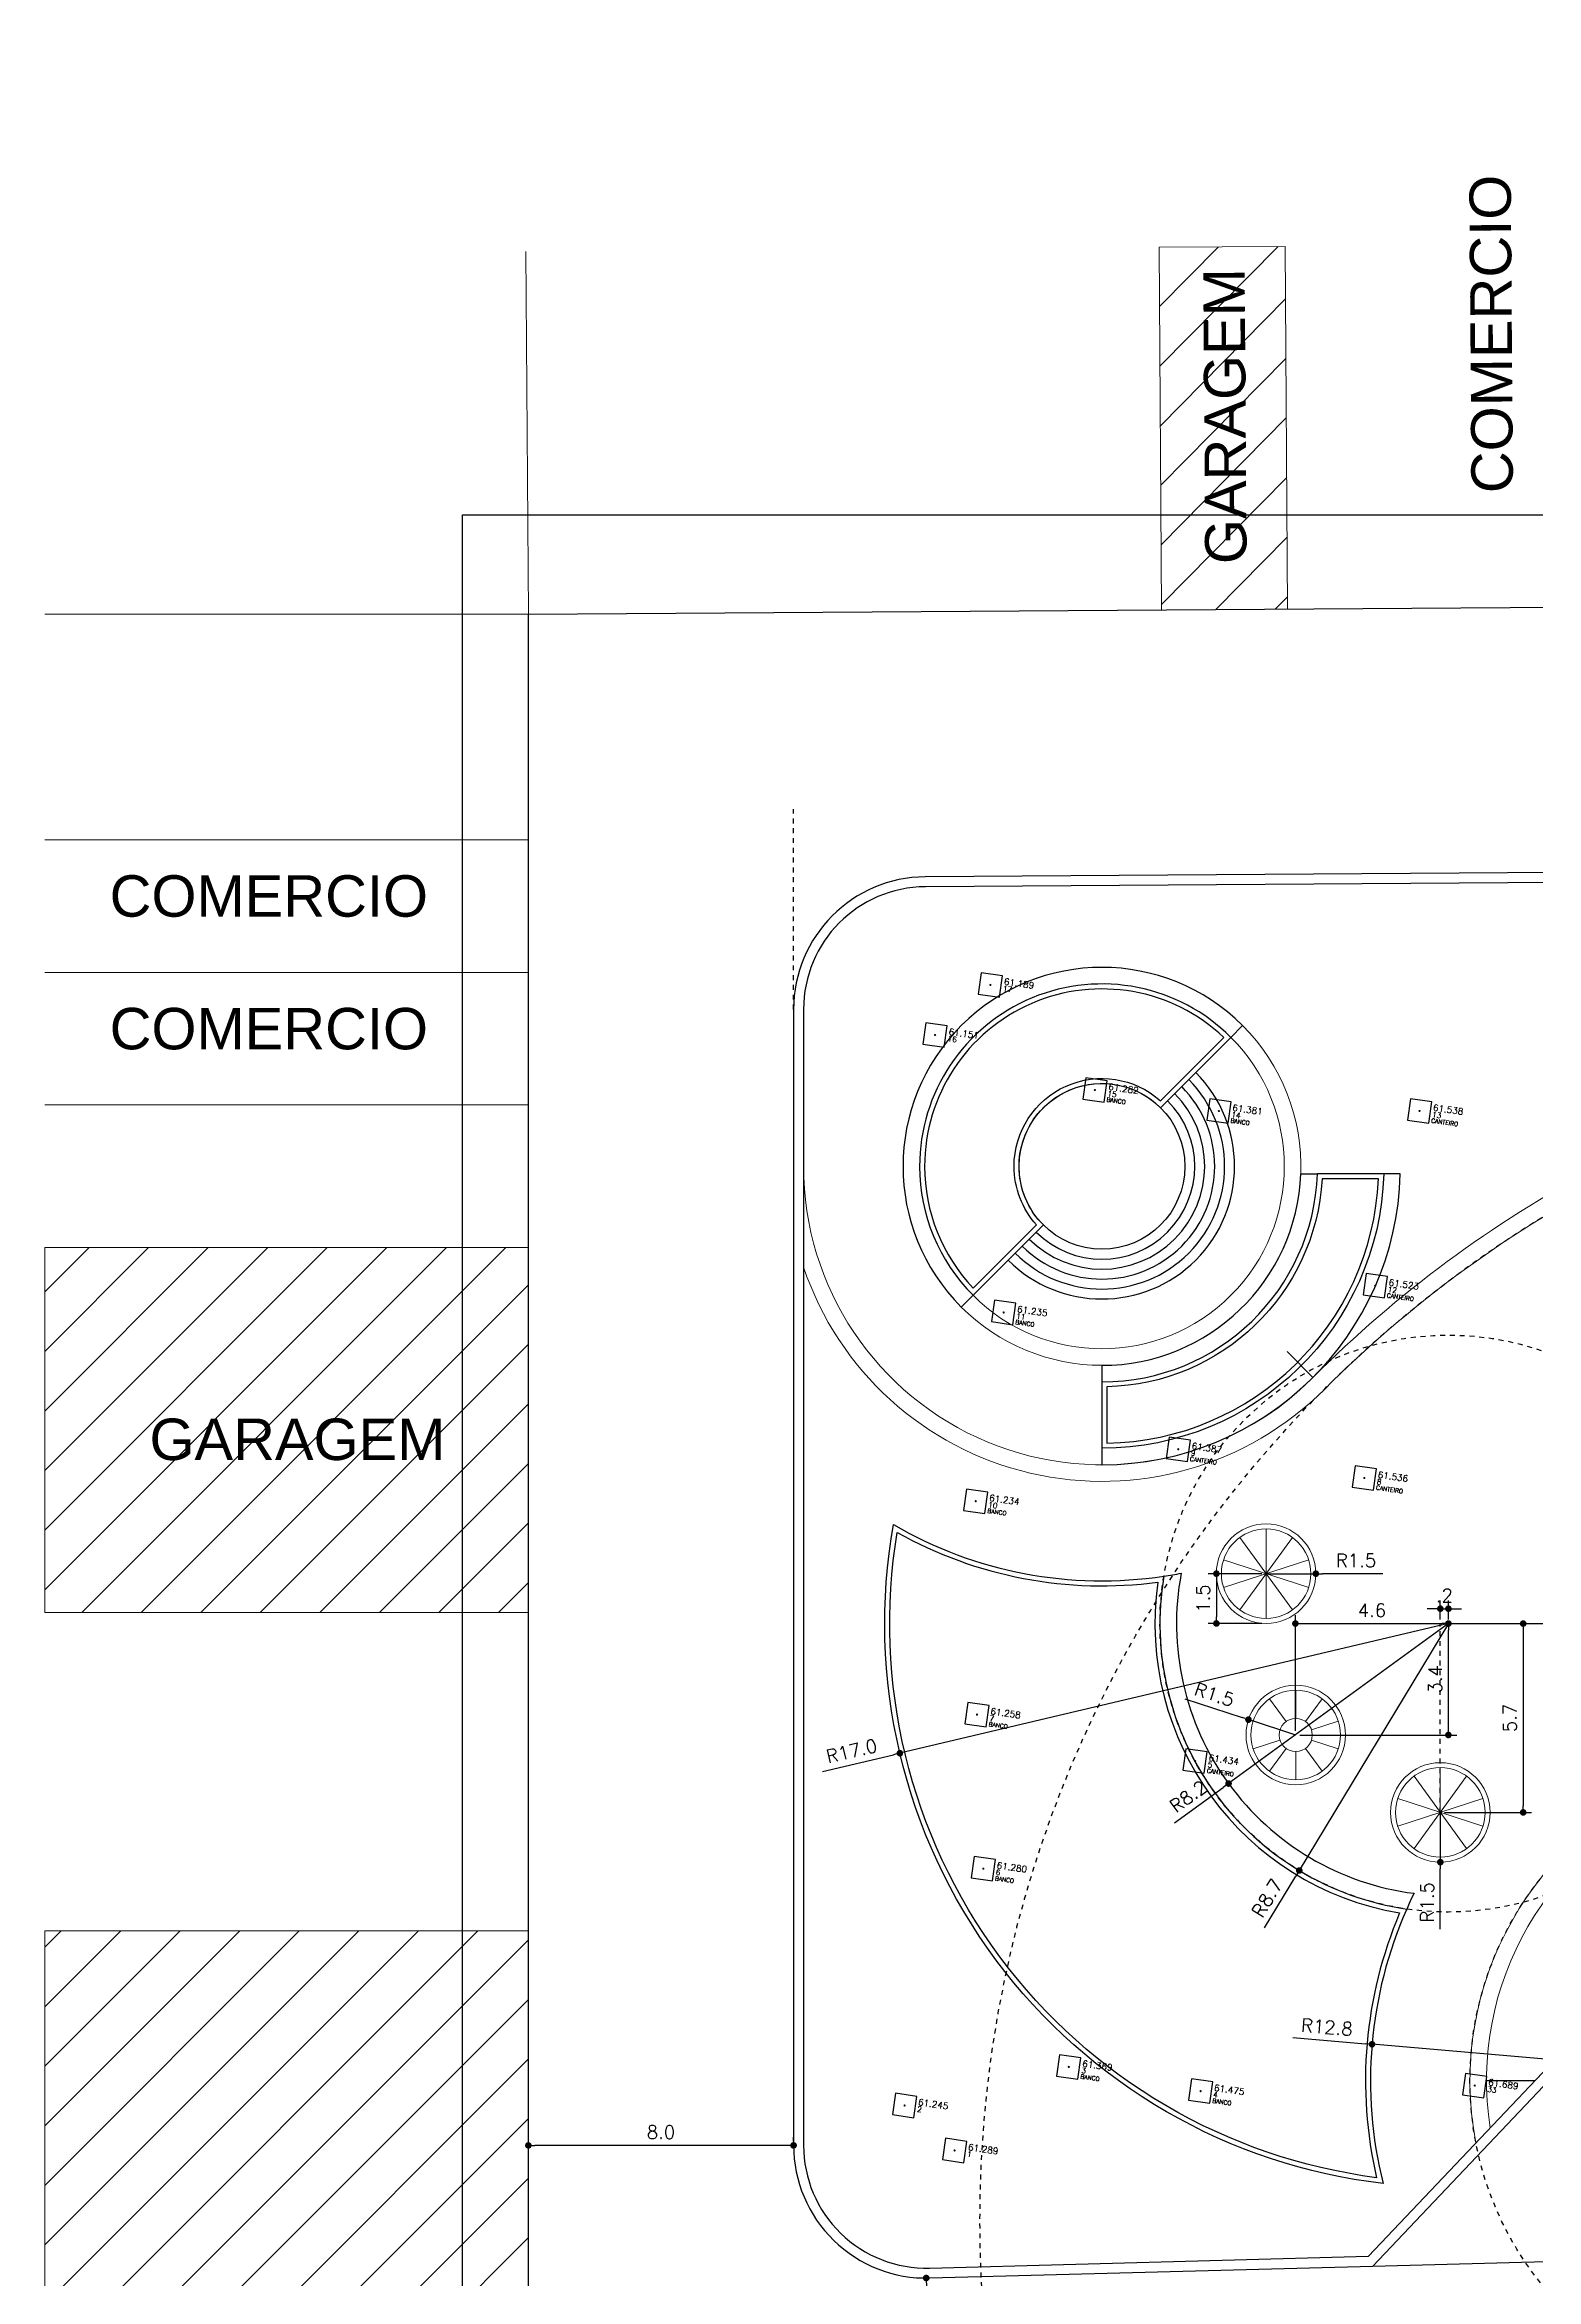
# Model space of a CAD drawing. Extents: x 387222 to 388513, y 9633222 to 9634061.
# Drawn here: x 387722.4 to 387767.3, y 9633325.6 to 9633392.9 of the extents above; entities that cross this region are included whole.
import ezdxf

# ---------------------------------------------------------------- set-up
doc = ezdxf.new("R2010")
doc.units = 0
doc.header["$LTSCALE"] = 0.04921259842519685
doc.header["$PDSIZE"] = -2.5
doc.linetypes.add('ACAD_PROJEÇÃO', pattern=[0.2, 0.1, -0.1])
doc.layers.get('Defpoints').update_dxf_attribs({"color": 8})
for name, color, linetype in [('AI-Cotas', 12, 'Continuous'), ('BANCO', 2, 'Continuous'), ('Camada 1', 7, 'Continuous'), ('MEIO-FIO', 3, 'Continuous'), ('P08', 8, 'Continuous'), ('P2', 2, 'Continuous'), ('PROJEÇÃO', 8, 'ACAD_PROJEÇÃO'), ('PT-COTA', 2, 'Continuous'), ('PT-DESC', 9, 'Continuous'), ('PT-PONTO', 1, 'Continuous')]:
    doc.layers.add(name, color=color, linetype=linetype)
doc.layers.add('ARQ_PISO', color=7, linetype='Continuous', lineweight=13)
doc.layers.add('Layout', color=8, linetype='Continuous', lineweight=13)
doc.styles.add('ROMANS', font='ROMANS.shx')
doc.styles.add('RS200', font='romans.shx', dxfattribs={"height": 0.4})
doc.styles.add('T7', font='arial.ttf')
doc.dimstyles.new('Cota 200', dxfattribs={"dimscale": 0.2, "dimtxt": 0.4, "dimasz": 1, "dimexe": 1.25, "dimexo": 0.625, "dimgap": 1, "dimtad": 1, "dimzin": 4, "dimdsep": 46, "dimtxsty": 'RS200', "dimblk": 'DOT', "dimcen": 0.1, "dimclrt": 2, "dimadec": 0, "dimazin": 0, "dimtfac": 1, "dimtix": 1, "dimtmove": 0, "dimatfit": 3, "dimldrblk": 'DOT', "dimfxl": 1, "dimarcsym": 0})
pattern_1 = [(45, (72.08495355065679, 44.64894174784422), (-0.8980256121069153, 0.8980256121069154), [])]

# ---------------------------------------------------------------- blocks, each defined once
blk = doc.blocks.new('A$C16AF3B07')
at = {"layer": 'Layout'}
h = blk.add_hatch(dxfattribs=at)
h.set_pattern_fill('LINE', color=256, scale=0.4, angle=45, style=0)
h.set_pattern_definition([(45, (57.49700831703376, -18.20105795003474), (-0.8980256121069153, 0.8980256121069154), [])])
h.paths.add_polyline_path([(22.90000041777967, 10.93513705208898), (19.10000041779131, 10.93513705208898), (19.10000041779131, 2.272427082061768e-07), (22.90000041777967, 2.272427082061768e-07)])
for p, q in [((4.177563823759556e-07, 2.272427082061768e-07), (4.177563823759556e-07, 10.93513705208898)), ((19.10000041779131, 2.272427082061768e-07), (19.10000041779131, 10.93513705208898)), ((22.90000041777967, 10.93513705208898), (19.10000041779131, 10.93513705208898)), ((22.90000041777967, 2.272427082061768e-07), (22.90000041777967, 10.93513705208898)), ((87.5100004177657, 2.272427082061768e-07), (4.177563823759556e-07, 2.272427082061768e-07))]:
    blk.add_line(p, q, dxfattribs=at)
at = {"layer": 'Layout', "char_height": 1.25, "width": 15.72225240717143, "attachment_point": 1, "rotation": 90, "style": 'T7'}
for s, insert in [('COMERCIO', (28.46997878997354, 3.451345736160874)), ('GARAGEM', (20.42481514048995, 1.36657103523612))]:
    blk.add_mtext(s, dxfattribs=dict(at, insert=insert))
blk = doc.blocks.new('A$C27F23DB8')
at = {"layer": 'Layout'}
h = blk.add_hatch(dxfattribs=at)
h.set_pattern_fill('LINE', color=256, scale=0.4, angle=45, style=0)
h.set_pattern_definition(pattern_1)
h.paths.add_polyline_path([(-8.418573997914791e-07, 43.74999992549419), (-8.418573997914791e-07, 32.74999992549419), (14.58794565137941, 32.74999992549419), (14.58794565137941, 43.74999992549419)])
h = blk.add_hatch(dxfattribs=at)
h.set_pattern_fill('LINE', color=256, scale=0.4, angle=45, style=0)
h.set_pattern_definition(pattern_1)
h.paths.add_polyline_path([(14.58794565137941, 23.14999992586672), (-8.418573997914791e-07, 23.14999992586672), (-8.418573997914791e-07, -7.450580596923828e-08), (14.58794565137941, -7.450580774559512e-08)])
for p, q in [((-8.418573997914791e-07, 62.84999992512167), (14.58794565137941, 62.84999992512167)), ((14.58794565137941, 62.84999992512167), (14.58794565137941, -7.450580596923828e-08)), ((-8.418573997914791e-07, 56.04999992437661), (14.58794565137941, 56.04999992437661)), ((-8.418573997914791e-07, 52.04999992437661), (14.58794565137941, 52.04999992437661)), ((-8.418573997914791e-07, 48.04999992437661), (14.58794565137941, 48.04999992437661)), ((-8.418573997914791e-07, 43.74999992549419), (14.58794565137941, 43.74999992549419)), ((-8.418573997914791e-07, 43.74999992549419), (-8.418573997914791e-07, 32.74999992549419)), ((-8.418573997914791e-07, 32.74999992549419), (14.58794565137941, 32.74999992549419)), ((-8.418573997914791e-07, 23.14999992586672), (14.58794565137941, 23.14999992586672)), ((-8.418573997914791e-07, 23.14999992586672), (-8.418573997914791e-07, -7.450580596923828e-08)), ((-8.418573997914791e-07, -7.450580596923828e-08), (14.58794565137941, -7.450580596923828e-08))]:
    blk.add_line(p, q, dxfattribs=at)
at = {"layer": 'Layout', "char_height": 1.25, "width": 15.72225240717143, "attachment_point": 1, "style": 'T7'}
for s, insert in [('COMERCIO', (1.958873687661253, 54.97735525295138)), ('COMERCIO', (1.958873687661253, 50.97735525295138)), ('GARAGEM', (3.160352639679331, 38.59256872162223)), ('GARAGEM', (3.160352639679331, 12.04960590042174))]:
    blk.add_mtext(s, dxfattribs=dict(at, insert=insert))
blk = doc.blocks.new('MARCO')
at = {"color": 3}
blk.add_lwpolyline([(-2.5, -2.5), (2.5, -2.5), (2.5, 2.5), (-2.5, 2.5)], close=True, dxfattribs=at)
at = {"color": 1, "const_width": 0.25}
blk.add_lwpolyline([(-0.125, 0, 1), (0.125, 0, 1)], format="xyb", close=True, dxfattribs=at)
blk.add_point((0, 0))
at = {"layer": 'PT-COTA', "style": 'ROMANS'}
blk.add_attdef('COTA', (3.004277220703923, 0.5), '', height=1.5, dxfattribs=at)
at = {"layer": 'PT-DESC', "style": 'ROMANS', "flags": 8}
blk.add_attdef('DESC', (3.004277220703923, -2.3), '', height=1, dxfattribs=at)
at = {"layer": 'PT-PONTO', "style": 'ROMANS'}
blk.add_attdef('PONTO', (3.004277220703923, -1), '', height=1.25, dxfattribs=at)
blk = doc.blocks.new('_Dot')
at = {"color": 0, "linetype": 'ByBlock', "lineweight": -2}
blk.add_line((-0.5, 0), (-1, 0), dxfattribs=at)
at = {"color": 0, "linetype": 'ByBlock', "const_width": 0.5}
blk.add_lwpolyline([(-0.25, 0, 1), (0.25, 0, 1)], format="xyb", close=True, dxfattribs=at)
blk = doc.blocks.new('*D54')
at = {"layer": 'AI-Cotas', "color": 0, "lineweight": -2, "transparency": 16777216}
for p, q in [((387759.9969445156, 9633332.84423388), (387762.1887988356, 9633332.655092029)), ((387775.1406652734, 9633331.537435634), (387762.3880583193, 9633332.637897315))]:
    blk.add_line(p, q, dxfattribs=at)
at = {"layer": 'Defpoints', "color": 0, "transparency": 16777216}
for p in [(387762.3880583193, 9633332.637897315), (387775.1406652734, 9633331.537435634)]:
    blk.add_point(p, dxfattribs=at)
at = {"layer": 'AI-Cotas', "color": 0, "lineweight": -2, "transparency": 16777216, "xscale": 0.2, "yscale": 0.2, "zscale": 0.2, "rotation": 355.0679887973344}
blk.add_blockref('_Dot', (387762.3880583193, 9633332.637897315), dxfattribs=at)
at = {"layer": 'AI-Cotas', "color": 2, "transparency": 16777216, "insert": (387761.0276313612, 9633333.156779278), "char_height": 0.4, "attachment_point": 5, "rotation": 355.06798879733435, "style": 'RS200'}
blk.add_mtext('R12.8', dxfattribs=at)
blk = doc.blocks.new('*D55')
at = {"layer": 'AI-Cotas', "color": 0, "lineweight": -2, "transparency": 16777216}
for p, q in [((387764.6917007593, 9633345.325442793), (387773.3917007612, 9633345.325442784)), ((387775.4107483803, 9633345.325442782), (387773.5917007612, 9633345.325442784))]:
    blk.add_line(p, q, dxfattribs=at)
at = {"layer": 'Defpoints', "color": 0, "transparency": 16777216}
for p in [(387764.6917007593, 9633345.325442793), (387773.3917007612, 9633345.325442784)]:
    blk.add_point(p, dxfattribs=at)
at = {"layer": 'AI-Cotas', "color": 0, "lineweight": -2, "transparency": 16777216, "xscale": 0.2, "yscale": 0.2, "zscale": 0.2, "rotation": 179.9999999386657}
blk.add_blockref('_Dot', (387773.3917007612, 9633345.325442784), dxfattribs=at)
at = {"layer": 'AI-Cotas', "color": 2, "transparency": 16777216, "insert": (387774.6012245712, 9633345.725442782), "char_height": 0.4, "attachment_point": 5, "rotation": 359.99999993866567, "style": 'RS200'}
blk.add_mtext('R8.7', dxfattribs=at)
blk = doc.blocks.new('*D56')
at = {"layer": 'AI-Cotas', "color": 0, "lineweight": -2, "transparency": 16777216}
for p, q in [((387764.6917007687, 9633345.325442791), (387758.0609722305, 9633340.501187485)), ((387756.4283189811, 9633339.313333683), (387757.8992471443, 9633340.383522721))]:
    blk.add_line(p, q, dxfattribs=at)
at = {"layer": 'Defpoints', "color": 0, "transparency": 16777216}
for p in [(387764.6917007687, 9633345.325442791), (387758.0609722305, 9633340.501187485)]:
    blk.add_point(p, dxfattribs=at)
at = {"layer": 'AI-Cotas', "color": 0, "lineweight": -2, "transparency": 16777216, "xscale": 0.2, "yscale": 0.2, "zscale": 0.2, "rotation": 36.03815117523933}
blk.add_blockref('_Dot', (387758.0609722305, 9633340.501187485), dxfattribs=at)
at = {"layer": 'AI-Cotas', "color": 2, "transparency": 16777216, "insert": (387756.8475909941, 9633340.113045992), "char_height": 0.4, "attachment_point": 5, "rotation": 36.03815117523933, "style": 'RS200'}
blk.add_mtext('R8.2', dxfattribs=at)
blk = doc.blocks.new('*D57')
at = {"layer": 'AI-Cotas', "color": 0, "lineweight": -2, "transparency": 16777216}
for p, q in [((387764.6917007654, 9633345.325442763), (387760.1936193327, 9633337.878479408)), ((387759.1497296062, 9633336.150229562), (387760.0902151619, 9633337.707284847))]:
    blk.add_line(p, q, dxfattribs=at)
at = {"layer": 'Defpoints', "color": 0, "transparency": 16777216}
for p in [(387764.6917007654, 9633345.325442763), (387760.1936193327, 9633337.878479408)]:
    blk.add_point(p, dxfattribs=at)
at = {"layer": 'AI-Cotas', "color": 0, "lineweight": -2, "transparency": 16777216, "xscale": 0.2, "yscale": 0.2, "zscale": 0.2, "rotation": 58.86737234253604}
blk.add_blockref('_Dot', (387760.1936193327, 9633337.878479408), dxfattribs=at)
at = {"layer": 'AI-Cotas', "color": 2, "transparency": 16777216, "insert": (387759.2258811775, 9633337.049968267), "char_height": 0.4, "attachment_point": 5, "rotation": 58.86737234253604, "style": 'RS200'}
blk.add_mtext('R8.7', dxfattribs=at)
blk = doc.blocks.new('*D58')
at = {"layer": 'AI-Cotas', "color": 0, "lineweight": -2, "transparency": 16777216}
for p, q in [((387764.6917007598, 9633345.325442772), (387748.1473023412, 9633341.416110232)), ((387745.8116225642, 9633340.864204463), (387747.9526623599, 9633341.370118085))]:
    blk.add_line(p, q, dxfattribs=at)
at = {"layer": 'Defpoints', "color": 0, "transparency": 16777216}
for p in [(387764.6917007598, 9633345.325442772), (387748.1473023412, 9633341.416110232)]:
    blk.add_point(p, dxfattribs=at)
at = {"layer": 'AI-Cotas', "color": 0, "lineweight": -2, "transparency": 16777216, "xscale": 0.2, "yscale": 0.2, "zscale": 0.2, "rotation": 13.29476021509284}
blk.add_blockref('_Dot', (387748.1473023412, 9633341.416110232), dxfattribs=at)
at = {"layer": 'AI-Cotas', "color": 2, "transparency": 16777216, "insert": (387746.6928381762, 9633341.483445164), "char_height": 0.4, "attachment_point": 5, "rotation": 13.29476021509284, "style": 'RS200'}
blk.add_mtext('R17.0', dxfattribs=at)
blk = doc.blocks.new('*D59')
at = {"layer": 'AI-Cotas', "color": 0, "lineweight": -2, "transparency": 16777216}
for p, q in [((387764.8167007612, 9633345.32544276), (387764.9417007614, 9633345.32544276)), ((387764.6917007614, 9633342.165096158), (387764.6917007614, 9633345.12544276)), ((387760.2125645138, 9633341.965096159), (387764.9417007614, 9633341.965096159))]:
    blk.add_line(p, q, dxfattribs=at)
at = {"layer": 'Defpoints', "color": 0, "transparency": 16777216}
for p in [(387764.6917007612, 9633345.32544276), (387764.6917007614, 9633345.32544276), (387760.0875645138, 9633341.965096159)]:
    blk.add_point(p, dxfattribs=at)
at = {"layer": 'AI-Cotas', "color": 0, "lineweight": -2, "transparency": 16777216, "xscale": 0.2, "yscale": 0.2, "zscale": 0.2}
for p, rotation in [((387764.6917007614, 9633345.32544276), 90), ((387764.6917007614, 9633341.965096159), 270)]:
    blk.add_blockref('_Dot', p, dxfattribs=dict(at, rotation=rotation))
at = {"layer": 'AI-Cotas', "color": 2, "transparency": 16777216, "insert": (387764.2917007598, 9633343.64526946), "char_height": 0.4, "attachment_point": 5, "rotation": 90, "style": 'RS200'}
blk.add_mtext('3.4', dxfattribs=at)
blk = doc.blocks.new('*D60')
at = {"layer": 'AI-Cotas', "color": 0, "lineweight": -2, "transparency": 16777216}
for p, q in [((387764.8167007312, 9633345.325442763), (387767.1982935452, 9633345.325442763)), ((387766.9482935452, 9633345.125442764), (387766.9482935452, 9633339.830642262)), ((387764.5732935452, 9633339.630642263), (387767.1982935452, 9633339.630642263))]:
    blk.add_line(p, q, dxfattribs=at)
at = {"layer": 'Defpoints', "color": 0, "transparency": 16777216}
for p in [(387764.6917007312, 9633345.325442763), (387764.4482935452, 9633339.630642263), (387766.9482935452, 9633339.630642263)]:
    blk.add_point(p, dxfattribs=at)
at = {"layer": 'AI-Cotas', "color": 0, "lineweight": -2, "transparency": 16777216, "xscale": 0.2, "yscale": 0.2, "zscale": 0.2}
for p, rotation in [((387766.9482935452, 9633345.325442763), 90), ((387766.9482935452, 9633339.630642263), 270)]:
    blk.add_blockref('_Dot', p, dxfattribs=dict(at, rotation=rotation))
at = {"layer": 'AI-Cotas', "color": 2, "transparency": 16777216, "insert": (387766.5482935436, 9633342.478042513), "char_height": 0.4, "attachment_point": 5, "rotation": 90, "style": 'RS200'}
blk.add_mtext('5.7', dxfattribs=at)
blk = doc.blocks.new('*D62')
at = {"layer": 'AI-Cotas', "color": 0, "lineweight": -2, "transparency": 16777216}
for p, q in [((387759.1938439841, 9633346.829959601), (387760.6938439839, 9633346.8299596)), ((387762.712891603, 9633346.829959597), (387760.8938439839, 9633346.8299596))]:
    blk.add_line(p, q, dxfattribs=at)
at = {"layer": 'Defpoints', "color": 0, "transparency": 16777216}
for p in [(387759.1938439841, 9633346.829959601), (387760.6938439839, 9633346.8299596)]:
    blk.add_point(p, dxfattribs=at)
at = {"layer": 'AI-Cotas', "color": 0, "lineweight": -2, "transparency": 16777216, "xscale": 0.2, "yscale": 0.2, "zscale": 0.2, "rotation": 179.9999999288522}
blk.add_blockref('_Dot', (387760.6938439839, 9633346.8299596), dxfattribs=at)
at = {"layer": 'AI-Cotas', "color": 2, "transparency": 16777216, "insert": (387761.903367794, 9633347.229959598), "char_height": 0.4, "attachment_point": 5, "rotation": 359.9999999288522, "style": 'RS200'}
blk.add_mtext('R1.5', dxfattribs=at)
blk = doc.blocks.new('*D63')
at = {"layer": 'AI-Cotas', "color": 0, "lineweight": -2, "transparency": 16777216}
for p, q in [((387756.7407513438, 9633343.052541673), (387758.4707684363, 9633342.490425048)), ((387760.0875645145, 9633341.96509616), (387758.6609797399, 9633342.42862165))]:
    blk.add_line(p, q, dxfattribs=at)
at = {"layer": 'Defpoints', "color": 0, "transparency": 16777216}
for p in [(387758.6609797399, 9633342.42862165), (387760.0875645145, 9633341.96509616)]:
    blk.add_point(p, dxfattribs=at)
at = {"layer": 'AI-Cotas', "color": 0, "lineweight": -2, "transparency": 16777216, "xscale": 0.2, "yscale": 0.2, "zscale": 0.2, "rotation": 342.0000000962701}
blk.add_blockref('_Dot', (387758.6609797399, 9633342.42862165), dxfattribs=at)
at = {"layer": 'AI-Cotas', "color": 2, "transparency": 16777216, "insert": (387757.6342610354, 9633343.182807667), "char_height": 0.4, "attachment_point": 5, "rotation": 342.00000009627007, "style": 'RS200'}
blk.add_mtext('R1.5', dxfattribs=at)
blk = doc.blocks.new('*D64')
at = {"layer": 'AI-Cotas', "color": 0, "lineweight": -2, "transparency": 16777216}
for p, q in [((387764.4482935454, 9633339.630642265), (387764.4482935452, 9633338.130642263)), ((387764.4482935452, 9633336.111594643), (387764.4482935452, 9633337.930642264))]:
    blk.add_line(p, q, dxfattribs=at)
at = {"layer": 'Defpoints', "color": 0, "transparency": 16777216}
for p in [(387764.4482935454, 9633339.630642265), (387764.4482935452, 9633338.130642263)]:
    blk.add_point(p, dxfattribs=at)
at = {"layer": 'AI-Cotas', "color": 0, "lineweight": -2, "transparency": 16777216, "xscale": 0.2, "yscale": 0.2, "zscale": 0.2, "rotation": 90}
blk.add_blockref('_Dot', (387764.4482935452, 9633338.130642263), dxfattribs=at)
at = {"layer": 'AI-Cotas', "color": 2, "transparency": 16777216, "insert": (387764.0482935436, 9633336.921118453), "char_height": 0.4, "attachment_point": 5, "rotation": 90, "style": 'RS200'}
blk.add_mtext('R1.5', dxfattribs=at)
blk = doc.blocks.new('*D65')
at = {"layer": 'AI-Cotas', "color": 0, "lineweight": -2, "transparency": 16777216}
for p, q in [((387760.0775314929, 9633342.093356088), (387760.0775314929, 9633345.575442784)), ((387760.2775314929, 9633345.325442784), (387764.4917007312, 9633345.325442784)), ((387764.6917007312, 9633345.450442763), (387764.6917007312, 9633345.575442784))]:
    blk.add_line(p, q, dxfattribs=at)
at = {"layer": 'Defpoints', "color": 0, "transparency": 16777216}
for p in [(387764.6917007312, 9633345.325442763), (387764.6917007312, 9633345.325442784), (387760.0775314929, 9633341.968356088)]:
    blk.add_point(p, dxfattribs=at)
at = {"layer": 'AI-Cotas', "color": 0, "lineweight": -2, "transparency": 16777216, "xscale": 0.2, "yscale": 0.2, "zscale": 0.2, "rotation": 180}
blk.add_blockref('_Dot', (387760.0775314929, 9633345.325442784), dxfattribs=at)
at = {"layer": 'AI-Cotas', "color": 0, "lineweight": -2, "transparency": 16777216, "xscale": 0.2, "yscale": 0.2, "zscale": 0.2}
blk.add_blockref('_Dot', (387764.6917007312, 9633345.325442784), dxfattribs=at)
at = {"layer": 'AI-Cotas', "color": 2, "transparency": 16777216, "insert": (387762.3846161121, 9633345.725442784), "char_height": 0.4, "attachment_point": 5, "style": 'RS200'}
blk.add_mtext('4.6', dxfattribs=at)
blk = doc.blocks.new('*D66')
at = {"layer": 'AI-Cotas', "color": 0, "lineweight": -2, "transparency": 16777216}
for p, q in [((387759.0688439839, 9633346.829959597), (387757.4438439839, 9633346.829959597)), ((387757.6938439839, 9633346.629959598), (387757.6938439839, 9633345.529959599)), ((387759.0688439839, 9633345.3299596), (387757.4438439839, 9633345.3299596))]:
    blk.add_line(p, q, dxfattribs=at)
at = {"layer": 'Defpoints', "color": 0, "transparency": 16777216}
for p in [(387759.1938439839, 9633346.829959597), (387757.6938439839, 9633345.3299596), (387759.1938439839, 9633345.3299596)]:
    blk.add_point(p, dxfattribs=at)
at = {"layer": 'AI-Cotas', "color": 0, "lineweight": -2, "transparency": 16777216, "xscale": 0.2, "yscale": 0.2, "zscale": 0.2}
for p, rotation in [((387757.6938439839, 9633346.829959597), 90), ((387757.6938439839, 9633345.3299596), 270)]:
    blk.add_blockref('_Dot', p, dxfattribs=dict(at, rotation=rotation))
at = {"layer": 'AI-Cotas', "color": 2, "transparency": 16777216, "insert": (387757.2938439823, 9633346.079959597), "char_height": 0.4, "attachment_point": 5, "rotation": 90, "style": 'RS200'}
blk.add_mtext('1.5', dxfattribs=at)
blk = doc.blocks.new('*D67')
at = {"layer": 'AI-Cotas', "color": 0, "lineweight": -2, "transparency": 16777216}
for p, q in [((387764.4482935454, 9633345.450442784), (387764.4482935454, 9633346.023862518)), ((387764.6917008465, 9633345.450442793), (387764.6917008465, 9633346.023862518)), ((387764.2482935454, 9633345.773862518), (387764.0482935454, 9633345.773862518)), ((387764.4482935454, 9633345.773862518), (387764.6917008465, 9633345.773862518)), ((387764.8917008466, 9633345.773862518), (387765.0917008466, 9633345.773862518))]:
    blk.add_line(p, q, dxfattribs=at)
at = {"layer": 'Defpoints', "color": 0, "transparency": 16777216}
for p in [(387764.4482935454, 9633345.325442784), (387764.6917008465, 9633345.773862518), (387764.6917008465, 9633345.325442793)]:
    blk.add_point(p, dxfattribs=at)
at = {"layer": 'AI-Cotas', "color": 0, "lineweight": -2, "transparency": 16777216, "xscale": 0.2, "yscale": 0.2, "zscale": 0.2}
blk.add_blockref('_Dot', (387764.4482935454, 9633345.773862518), dxfattribs=at)
at = {"layer": 'AI-Cotas', "color": 0, "lineweight": -2, "transparency": 16777216, "xscale": 0.2, "yscale": 0.2, "zscale": 0.2, "rotation": 180}
blk.add_blockref('_Dot', (387764.6917008465, 9633345.773862518), dxfattribs=at)
at = {"layer": 'AI-Cotas', "color": 2, "transparency": 16777216, "insert": (387764.569997196, 9633346.173862519), "char_height": 0.4, "attachment_point": 5, "style": 'RS200'}
blk.add_mtext('.2', dxfattribs=at)
blk = doc.blocks.new('*D75')
at = {"layer": 'AI-Cotas', "color": 0, "lineweight": -2, "transparency": 16777216}
for p, q in [((387748.8177814982, 9633325.586174093), (387748.6928267479, 9633325.582810998)), ((387748.9481171993, 9633325.389609586), (387749.1526322962, 9633317.790913306)), ((387749.0330584972, 9633317.587622613), (387748.9081037468, 9633317.584259517))]:
    blk.add_line(p, q, dxfattribs=at)
at = {"layer": 'Defpoints', "color": 0, "transparency": 16777216}
for p in [(387748.9427362484, 9633325.589537187), (387749.1580132474, 9633317.590985706), (387749.1580132472, 9633317.590985706)]:
    blk.add_point(p, dxfattribs=at)
at = {"layer": 'AI-Cotas', "color": 0, "lineweight": -2, "transparency": 16777216, "xscale": 0.2, "yscale": 0.2, "zscale": 0.2}
for p, rotation in [((387748.9427362483, 9633325.589537187), 91.54171495478701), ((387749.1580132472, 9633317.590985706), 271.541714954787)]:
    blk.add_blockref('_Dot', p, dxfattribs=dict(at, rotation=rotation))
at = {"layer": 'AI-Cotas', "color": 2, "transparency": 16777216, "insert": (387749.450229948, 9633321.601023348), "char_height": 0.4, "attachment_point": 5, "rotation": 271.54171495478704, "style": 'RS200'}
blk.add_mtext('8.0', dxfattribs=at)
blk = doc.blocks.new('*D78')
at = {"layer": 'AI-Cotas', "color": 0, "lineweight": -2, "transparency": 16777216}
for p, q in [((387736.9427362485, 9633329.714537188), (387736.9427362485, 9633329.839537188)), ((387744.9427362485, 9633329.714537188), (387744.9427362485, 9633329.839537188)), ((387744.7427362485, 9633329.589537188), (387737.1427362485, 9633329.589537188))]:
    blk.add_line(p, q, dxfattribs=at)
at = {"layer": 'Defpoints', "color": 0, "transparency": 16777216}
for p in [(387736.9427362485, 9633329.589537188), (387736.9427362485, 9633329.589537188), (387744.9427362485, 9633329.589537188)]:
    blk.add_point(p, dxfattribs=at)
at = {"layer": 'AI-Cotas', "color": 0, "lineweight": -2, "transparency": 16777216, "xscale": 0.2, "yscale": 0.2, "zscale": 0.2, "rotation": 180}
blk.add_blockref('_Dot', (387736.9427362485, 9633329.589537188), dxfattribs=at)
at = {"layer": 'AI-Cotas', "color": 0, "lineweight": -2, "transparency": 16777216, "xscale": 0.2, "yscale": 0.2, "zscale": 0.2}
blk.add_blockref('_Dot', (387744.9427362485, 9633329.589537188), dxfattribs=at)
at = {"layer": 'AI-Cotas', "color": 2, "transparency": 16777216, "insert": (387740.9427362485, 9633329.989537189), "char_height": 0.4, "attachment_point": 5, "style": 'RS200'}
blk.add_mtext('8.0', dxfattribs=at)

msp = doc.modelspace()

# ---------------------------------------------------------------- linework, layer by layer
msp.add_lwpolyline([(387858.9517112991, 9633314.76413763), (387734.9517112991, 9633314.76413763), (387734.9517112991, 9633378.76413763), (387858.9517112991, 9633378.76413763)], close=True)
for p in [(387750.8788740963, 9633364.585239593, 61.1884766), (387749.2107083052, 9633363.075021878), (387754.0290647594, 9633361.416133666, 61.2819939), (387757.7686596324, 9633360.782432197, 61.3812141), (387763.8207813578, 9633360.784702813, 61.5383186), (387762.4839984009, 9633355.511059972, 61.5228653), (387751.278937357, 9633354.706507938, 61.2350883), (387756.543101083, 9633350.582503617, 61.386631), (387762.155881509, 9633349.714789541, 61.5355034), (387750.4357407303, 9633349.015509108, 61.2338867), (387750.4730865019, 9633342.581694175, 61.258255), (387757.053403042, 9633341.179005766, 61.4342003), (387750.6620510586, 9633337.933253268, 61.2801247), (387753.2429870761, 9633331.957249999, 61.3691101), (387757.2191449811, 9633331.225403883, 61.4748306), (387765.4864407247, 9633331.393654954, 61.6888351), (387748.2909085108, 9633330.792214511), (387749.7977775966, 9633329.435484717, 61.2887077)]:
    msp.add_point(p)
at = {"layer": 'AI-Cotas'}
msp.add_lwpolyline([(387759.8288798211, 9633353.527306337), (387760.6068376179, 9633352.74962922)], dxfattribs=at)
at = {"layer": 'ARQ_PISO'}
for points in [[(387769.1830910738, 9633359.091194296, 0.07448304617462603), (387760.606697279, 9633352.74948888, -0.6681786379192679), (387745.2427362483, 9633359.113449913)], [(387769.5064473966, 9633358.696602441, 0.07519543536776173), (387760.9602506695, 9633352.395935489, -0.5561830579717777), (387745.242736248, 9633356.072068648, -0.5561830579717777)]]:
    msp.add_lwpolyline(points, format="xyb", dxfattribs=at)
for points in [[(387758.4003338933, 9633347.92213254), (387759.9873540745, 9633345.737786656)], [(387758.4003338933, 9633345.737786656), (387759.9873540745, 9633347.92213254)], [(387759.1938439839, 9633348.179959599), (387759.1938439839, 9633345.479959598)], [(387757.9099176869, 9633347.247132542), (387760.4777702809, 9633346.412786657)], [(387757.9099176869, 9633346.412786657), (387760.4777702809, 9633347.247132542)], [(387760.0875645138, 9633342.465096157), (387760.0875645138, 9633343.315096159)], [(387759.7936718877, 9633342.369604656), (387759.2940544232, 9633343.057269102)], [(387760.38145714, 9633342.369604656), (387760.8810746045, 9633343.057269102)], [(387759.6120362557, 9633342.119604656), (387758.8036382169, 9633342.382269101)], [(387759.6120362557, 9633341.810587661), (387758.8036382169, 9633341.547923217)], [(387760.563092772, 9633342.119604656), (387761.3714908108, 9633342.382269101)], [(387760.563092772, 9633341.810587661), (387761.3714908108, 9633341.547923217)], [(387759.7936718877, 9633341.560587661), (387759.2940544232, 9633340.872923216)], [(387760.0875645138, 9633341.465096159), (387760.0875645138, 9633340.615096157)], [(387760.38145714, 9633341.560587661), (387760.8810746045, 9633340.872923216)], [(387763.6547834546, 9633340.722815206), (387765.2418036358, 9633338.53846932)], [(387763.6547834546, 9633338.53846932), (387765.2418036358, 9633340.722815206)], [(387764.4482935452, 9633340.980642263), (387764.4482935452, 9633338.280642264)], [(387763.1643672482, 9633340.047815206), (387765.7322198422, 9633339.21346932)], [(387763.1643672482, 9633339.21346932), (387765.7322198422, 9633340.047815206)]]:
    msp.add_lwpolyline(points, dxfattribs=at)
for centre, radius in [((387759.1938439839, 9633346.8299596), 1.500000000000001), ((387759.1938439839, 9633346.8299596), 1.35), ((387760.0875645138, 9633341.965096159), 1.5), ((387760.0875645138, 9633341.965096159), 1.35), ((387760.0875645138, 9633341.965096159), 0.5), ((387764.4482935452, 9633339.630642263), 1.5), ((387764.4482935452, 9633339.630642263), 1.35)]:
    msp.add_circle(centre, radius, dxfattribs=at)
for centre, radius, start, end in [((387754.2427362486, 9633359.113449909), 6, 357.8424442292323, 45.00000000589583), ((387754.2427362486, 9633359.113449909), 5.5, 225.0000000064315, 45.00000000514527), ((387754.2427362486, 9633359.113449909), 6, 225.0000000035376, 269.9999999988883), ((387775.1406652737, 9633331.53743565), 9.8, 109.9759338508622, 191.0258320060262), ((387775.1406652737, 9633331.53743565), 9.3, 111.0997273364455, 188.7957687012046)]:
    msp.add_arc(centre, radius, start, end, dxfattribs=at)
at = {"layer": 'BANCO'}
msp.add_lwpolyline([(387758.1318235442, 9633363.002537206), (387758.4853769353, 9633363.356090596, 0.9999999999794204), (387750.0000955621, 9633354.870809222), (387750.35116134, 9633355.221874999)], format="xyb", dxfattribs=at)
msp.add_lwpolyline([(387754.2427362485, 9633350.613449909), (387754.2427362485, 9633350.11344991), (387754.2427362485, 9633350.113449909, 0.4068806126707158), (387763.2399011257, 9633358.887564592), (387762.7397342964, 9633358.887564592, -0.4064503358100088)], format="xyb", close=True, dxfattribs=at)
for points in [[(387760.2384827262, 9633358.88756459), (387760.7388101262, 9633358.88756459)], [(387754.2427362485, 9633353.113449909), (387754.2427362485, 9633352.613449909)]]:
    msp.add_lwpolyline(points, dxfattribs=at)
for centre, radius, start, end in [((387754.2427362486, 9633359.113449909), 6, 269.9999999988883, 357.8424442292323), ((387754.2427362486, 9633359.113449909), 6.5, 269.9999999989738, 358.0084797181881), ((387754.2427362468, 9633359.11344991), 12.50000000044193, 278.5898201714618, 281.0267667143294), ((387764.6917007618, 9633345.32544278), 8.200000000843504, 169.3261907218425, 262.7501115621944), ((387775.1406652759, 9633331.53743565), 12.80000000158213, 153.7885770614756, 159.8069288535467)]:
    msp.add_arc(centre, radius, start, end, dxfattribs=at)
at = {"layer": 'Camada 1'}
msp.add_lwpolyline([(387767.2975824758, 9633331.53743566), (387765.8406652737, 9633331.53743566)], dxfattribs=at)
at = {"layer": 'MEIO-FIO'}
for points in [[(387736.9427362485, 9633301.304733546), (387736.9427362485, 9633375.764076395), (387828.7119791617, 9633376.390194306, 0.3682865989644854), (387832.638275089, 9633379.782519387), (387834.6600133583, 9633392.938141175)], [(387833.4427362485, 9633353.394900776), (387833.4427362485, 9633364.394900778, 0.4162132811291851), (387829.4154459137, 9633368.394807681), (387748.9154459137, 9633367.845576912, 0.4122166672577791), (387744.9427362485, 9633363.845670009), (387744.9427362485, 9633329.589537188, 0.4221168745665058), (387749.0503552658, 9633325.590985183), (387762.417027701, 9633325.950742451)], [(387833.1427362485, 9633353.694900777), (387833.1427362485, 9633364.394900778, 0.4162132811301987), (387829.4174926889, 9633368.094814664), (387748.9174926889, 9633367.545583894, 0.4122166672672322), (387745.2427362485, 9633363.845670009), (387745.2427362485, 9633329.589537188, 0.4221168746638395), (387749.0422838395, 9633325.890876582), (387762.2847371891, 9633326.24729056)], [(387804.4088839561, 9633327.381040793), (387801.3623442382, 9633330.267886423), (387803.0819099253, 9633332.082574783), (387800.8316963575, 9633334.214836236), (387799.1121306705, 9633332.400147874), (387797.2974423093, 9633334.119713562), (387795.5778766223, 9633332.305025201), (387793.7631882612, 9633334.024590887), (387792.0436225741, 9633332.209902527), (387790.2289342131, 9633333.929468215), (387784.519976132, 9633327.904702855, -0.414213562373107), (387782.1166833792, 9633327.840019437), (387780.1568199493, 9633329.69715038), (387781.8763856363, 9633331.51183874), (387779.6261720686, 9633333.644100191), (387777.9066063815, 9633331.82941183), (387776.0919180205, 9633333.548977518), (387774.3723523334, 9633331.734289156), (387772.5576639723, 9633333.453854844), (387770.8380982852, 9633331.639166482), (387769.0234099241, 9633333.35873217), (387762.2847371898, 9633326.24729056)], [(387804.2927362958, 9633327.0778061), (387800.9382337524, 9633330.256471701), (387802.6577994394, 9633332.071160063), (387800.8431110784, 9633333.79072575), (387799.1235453913, 9633331.976037389), (387797.3088570302, 9633333.695603076), (387795.5892913432, 9633331.880914714), (387793.7746029821, 9633333.600480402), (387792.055037295, 9633331.785792042), (387790.2403489339, 9633333.505357727), (387784.7377387353, 9633327.698354973, -0.4142135623731084), (387781.9103354968, 9633327.622256834), (387779.7327094635, 9633329.685735658), (387781.4522751506, 9633331.500424018), (387779.6375867895, 9633333.219989706), (387777.9180211024, 9633331.405301346), (387776.1033327413, 9633333.124867031), (387774.3837670542, 9633331.310178671), (387772.5690786932, 9633333.029744359), (387770.8495130061, 9633331.215055997), (387769.034824645, 9633332.934621684), (387762.4170277002, 9633325.950742451)]]:
    msp.add_lwpolyline(points, format="xyb", dxfattribs=at)
for points in [[(387758.1318235451, 9633363.002537206, 0.6681786379138865), (387748.7427362486, 9633359.113449909, 0.1989123674049415), (387750.3536489525, 9633355.224362612), (387752.4749692958, 9633357.345682956, -0.1989123674053306), (387751.7427362486, 9633359.113449909, -0.6681786379431129), (387756.0105032017, 9633360.881216861), (387758.1318235451, 9633363.002537206, 0.6681786379138865)], [(387757.9182043116, 9633363.001050007, 0.6580856631761398), (387748.8927362486, 9633359.113449909, 0.1916347627695482), (387750.3551361515, 9633355.437981846), (387752.2658415383, 9633357.348687232, -0.1842340168394942), (387751.5927362487, 9633359.113449909, -0.6478894683680756), (387756.007498925, 9633361.090344619)], [(387762.5842714927, 9633358.737564592), (387760.8821044586, 9633358.73756459, -0.3912273460320007), (387754.3927362486, 9633352.465141853), (387754.3927362486, 9633350.764797322, 0.395880406471131)], [(387747.9556706361, 9633348.30961698, 0.1708711314478036), (387756.1097320872, 9633346.75366324, 0.4200800844791432), (387763.4352900027, 9633336.716643095, 0.1667654243059636), (387762.7210769485, 9633328.440045485, -0.43197954535864)], [(387762.5246411882, 9633328.615375372, -0.4244552240805546), (387748.0672594591, 9633348.073251251, 0.1623617220810452), (387755.930581386, 9633346.5765572, 0.4068648909465941), (387763.2206197954, 9633336.598563567, 0.1585910498596318)]]:
    msp.add_lwpolyline(points, format="xyb", close=True, dxfattribs=at)
for points in [[(387762.7397342964, 9633358.887564592), (387760.7388101262, 9633358.88756459)], [(387754.2427362485, 9633352.613449909), (387754.2427362485, 9633350.613449909)]]:
    msp.add_lwpolyline(points, dxfattribs=at)
at = {"layer": 'P08'}
msp.add_lwpolyline([(387762.4170277002, 9633325.950742451), (387804.2927362958, 9633327.0778061)], dxfattribs=at)
at = {"layer": 'P2'}
msp.add_circle((387754.2427362486, 9633359.113449909), 2.5, dxfattribs=at)
for radius in [3.999999999999999, 3.699999999999999, 3.399999999999999, 3.1, 2.8]:
    msp.add_arc((387754.2427362486, 9633359.113449909), radius, 225.0000000060029, 45.00000000257275, dxfattribs=at)
at = {"layer": 'PROJEÇÃO', "ltscale": 30}
for points in [[(387744.9427362485, 9633363.845670009), (387744.9427362485, 9633369.88151549)], [(387764.4482935454, 9633339.630642263), (387764.4482935454, 9633345.325442784)]]:
    msp.add_lwpolyline(points, dxfattribs=at)
for centre, radius in [((387786.0625413963, 9633327.30364475), 35.5), ((387764.6917007612, 9633345.325442784), 8.7), ((387775.1406652732, 9633331.53743566), 9.8)]:
    msp.add_circle(centre, radius, dxfattribs=at)

# ---------------------------------------------------------------- block references
at = {"xscale": 0.13, "yscale": 0.13, "zscale": 0.13, "rotation": 351.9382576196968}
for p, values in [((387750.8788740963, 9633364.585239593, 61.1884766), {'COTA': '61.189', 'PONTO': '17'}), ((387749.2107083052, 9633363.075021878), {'COTA': '61.151', 'PONTO': '16'}), ((387754.0290647594, 9633361.416133666, 61.2819939), {'COTA': '61.282', 'PONTO': '15', 'DESC': 'BANCO'}), ((387757.7686596324, 9633360.782432197, 61.3812141), {'COTA': '61.381', 'PONTO': '14', 'DESC': 'BANCO'}), ((387763.8207813578, 9633360.784702813, 61.5383186), {'COTA': '61.538', 'PONTO': '13', 'DESC': 'CANTEIRO'}), ((387762.4839984009, 9633355.511059972, 61.5228653), {'COTA': '61.523', 'PONTO': '12', 'DESC': 'CANTEIRO'}), ((387751.278937357, 9633354.706507938, 61.2350883), {'COTA': '61.235', 'PONTO': '11', 'DESC': 'BANCO'}), ((387756.543101083, 9633350.582503617, 61.386631), {'COTA': '61.387', 'PONTO': '9', 'DESC': 'CANTEIRO'}), ((387762.155881509, 9633349.714789541, 61.5355034), {'COTA': '61.536', 'PONTO': '8', 'DESC': 'CANTEIRO'}), ((387750.4357407303, 9633349.015509108, 61.2338867), {'COTA': '61.234', 'PONTO': '10', 'DESC': 'BANCO'}), ((387750.4730865019, 9633342.581694175, 61.258255), {'COTA': '61.258', 'PONTO': '7', 'DESC': 'BANCO'}), ((387757.053403042, 9633341.179005766, 61.4342003), {'COTA': '61.434', 'PONTO': '5', 'DESC': 'CANTEIRO'}), ((387750.6620510586, 9633337.933253268, 61.2801247), {'COTA': '61.280', 'PONTO': '6', 'DESC': 'BANCO'}), ((387753.2429870761, 9633331.957249999, 61.3691101), {'COTA': '61.369', 'PONTO': '3', 'DESC': 'BANCO'}), ((387765.4864407247, 9633331.393654954, 61.6888351), {'COTA': '61.689', 'PONTO': '33'}), ((387748.2909085108, 9633330.792214511), {'COTA': '61.245', 'PONTO': '2'}), ((387757.2191449811, 9633331.225403883, 61.4748306), {'COTA': '61.475', 'PONTO': '4', 'DESC': 'BANCO'}), ((387749.7977775966, 9633329.435484717, 61.2887077), {'COTA': '61.289', 'PONTO': '1'})]:
    msp.add_blockref('MARCO', p, dxfattribs=at).add_auto_attribs(values)
at = {"layer": 'Camada 1', "rotation": 0.39090828262185}
msp.add_blockref('A$C16AF3B07', (387736.9427362501, 9633375.764076168), dxfattribs=at)
at = {"layer": 'Camada 1'}
msp.add_blockref('A$C27F23DB8', (387722.3547905971, 9633312.914137704), dxfattribs=at)

# ---------------------------------------------------------------- dimensions: what is measured, and where the dimension line sits
at = {"layer": 'AI-Cotas'}
for center, mpoint, picture, middle in [((387759.1938439841, 9633346.829959601), (387760.6938439839, 9633346.8299596), '*D62', (387761.903367794, 9633347.229959598)), ((387764.6917007593, 9633345.325442793), (387773.3917007612, 9633345.325442784), '*D55', (387774.6012245712, 9633345.725442782)), ((387764.6917007598, 9633345.325442772), (387748.1473023412, 9633341.416110232), '*D58', (387746.6928381762, 9633341.483445164)), ((387764.6917007687, 9633345.325442791), (387758.0609722305, 9633340.501187485), '*D56', (387756.8475909941, 9633340.113045992)), ((387764.6917007654, 9633345.325442763), (387760.1936193327, 9633337.878479408), '*D57', (387759.2258811775, 9633337.049968267)), ((387760.0875645145, 9633341.96509616), (387758.6609797399, 9633342.42862165), '*D63', (387757.6342610354, 9633343.182807667)), ((387764.4482935454, 9633339.630642265), (387764.4482935452, 9633338.130642263), '*D64', (387764.0482935436, 9633336.921118453)), ((387775.1406652734, 9633331.537435634), (387762.3880583193, 9633332.637897315), '*D54', (387761.0276313612, 9633333.156779278))]:
    dim = msp.add_radius_dim(center=center, mpoint=mpoint, dimstyle='Cota 200', override={"dimdec": 1}, dxfattribs=at)
    dim.commit()
    dim.dimension.update_dxf_attribs({"geometry": picture, "text_midpoint": middle})
for base, p1, p2, picture, middle in [((387757.6938439839, 9633345.3299596), (387759.1938439839, 9633346.829959597), (387759.1938439839, 9633345.3299596), '*D66', (387757.2938439823, 9633346.079959597)), ((387764.6917007614, 9633345.32544276), (387760.0875645138, 9633341.965096159), (387764.6917007612, 9633345.32544276), '*D59', (387764.2917007598, 9633343.64526946)), ((387766.9482935452, 9633339.630642263), (387764.6917007312, 9633345.325442763), (387764.4482935452, 9633339.630642263), '*D60', (387766.5482935436, 9633342.478042513))]:
    dim = msp.add_linear_dim(base=base, p1=p1, p2=p2, angle=90, dimstyle='Cota 200', override={"dimdec": 1}, dxfattribs=at)
    dim.commit()
    dim.dimension.update_dxf_attribs({"geometry": picture, "text_midpoint": middle})
for base, p1, p2, picture, middle in [((387764.6917007312, 9633345.325442784), (387760.0775314929, 9633341.968356088), (387764.6917007312, 9633345.325442763), '*D65', (387762.3846161121, 9633345.725442784)), ((387764.6917008465, 9633345.773862518), (387764.4482935454, 9633345.325442784), (387764.6917008465, 9633345.325442793), '*D67', (387764.569997196, 9633346.173862519))]:
    dim = msp.add_linear_dim(base=base, p1=p1, p2=p2, dimstyle='Cota 200', override={"dimdec": 1}, dxfattribs=at)
    dim.commit()
    dim.dimension.update_dxf_attribs({"geometry": picture, "text_midpoint": middle})
for p1, p2, distance, picture, middle in [((387744.9427362485, 9633329.589537188), (387736.9427362485, 9633329.589537188), 0, '*D78', (387740.9427362485, 9633329.989537189)), ((387748.9427362485, 9633325.589537188), (387749.1580132474, 9633317.590985708), -2.828603855950468e-10, '*D75', (387749.450229948, 9633321.601023348))]:
    dim = msp.add_aligned_dim(p1=p1, p2=p2, distance=distance, dimstyle='Cota 200', override={"dimdec": 1}, dxfattribs=at)
    dim.commit()
    dim.dimension.update_dxf_attribs({"geometry": picture, "text_midpoint": middle})

doc.saveas('drawing.dxf')
